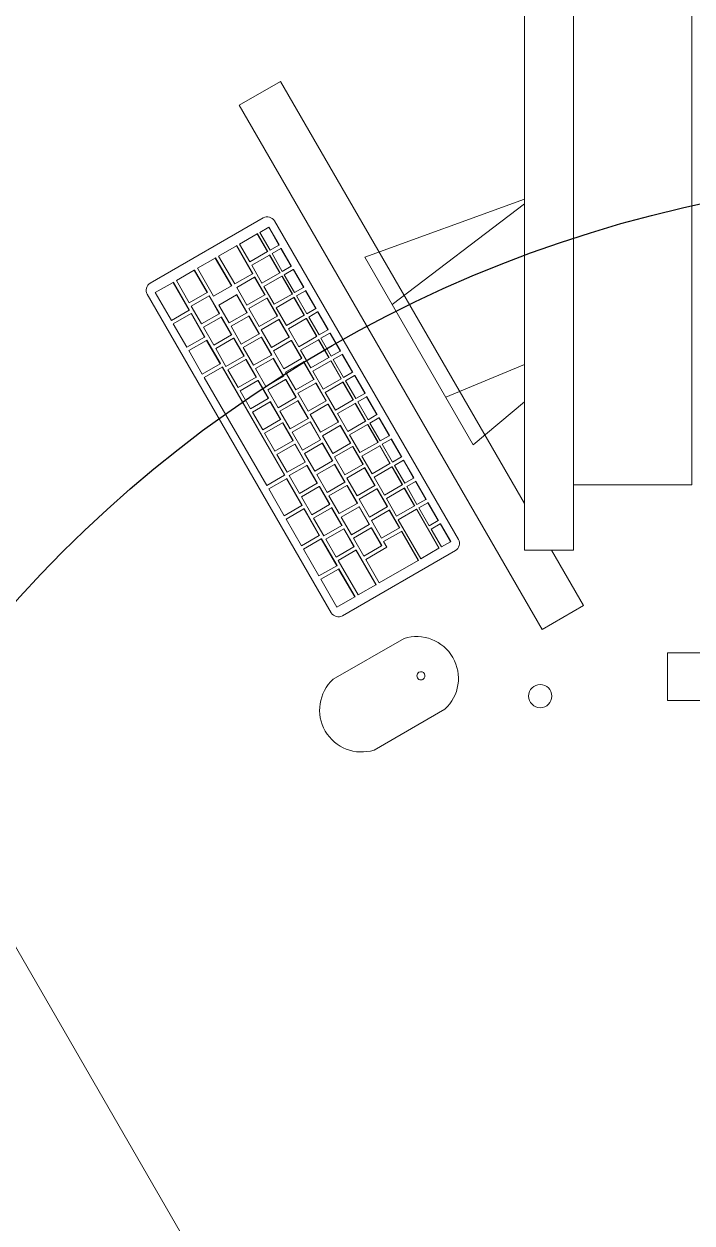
# Model space of a CAD drawing. Header units: millimetres. Extents: x 155920 to 295199, y -4084 to 97293.
# Drawn here: x 176465 to 176983, y 16988 to 17919 of the extents above; entities that cross this region are included whole.
import ezdxf

# ---------------------------------------------------------------- set-up
doc = ezdxf.new("R2010")
doc.units = ezdxf.units.MM
doc.header["$MEASUREMENT"] = 0
for name, color, linetype, lineweight in [('A-GENM', 8, 'CONTINUOUS', 9), ('E-ELEC-EQPM', 8, 'CONTINUOUS', 9), ('I-FURN', 8, 'CONTINUOUS', 9)]:
    doc.layers.add(name, color=color, linetype=linetype, lineweight=lineweight)
doc.layers.add('Social Distancing', color=7, linetype='CONTINUOUS')

msp = doc.modelspace()

# ---------------------------------------------------------------- linework, layer by layer
at = {"layer": 'A-GENM'}
for p, q in [((176650.45, 17768.12), (176562.84, 17717.54)), ((176801.89, 17518.52), (176659.12, 17765.8)), ((176645.83, 17755.82), (176632.01, 17747.84)), ((176646.07, 17755.96), (176645.83, 17755.82)), ((176653.83, 17741.96), (176645.83, 17755.82)), ((176646.07, 17755.96), (176654.07, 17742.1)), ((176654.7, 17760.94), (176647.78, 17756.95)), ((176647.78, 17756.95), (176655.78, 17743.09)), ((176654.94, 17761.07), (176654.7, 17760.94)), ((176662.7, 17747.08), (176654.7, 17760.94)), ((176654.94, 17761.07), (176662.94, 17747.22)), ((176629.68, 17746.49), (176615.87, 17738.52)), ((176629.92, 17746.63), (176629.68, 17746.49)), ((176642.18, 17724.84), (176629.68, 17746.49)), ((176629.92, 17746.63), (176642.42, 17724.98)), ((176632.01, 17747.84), (176640.01, 17733.98)), ((176655.78, 17743.09), (176662.7, 17747.08)), ((176662.94, 17747.22), (176662.7, 17747.08)), ((176613.29, 17737.03), (176599.48, 17729.06)), ((176613.53, 17737.17), (176613.29, 17737.03)), ((176625.79, 17715.38), (176613.29, 17737.03)), ((176613.53, 17737.17), (176626.03, 17715.52)), ((176615.87, 17738.52), (176628.37, 17716.87)), ((176640.01, 17733.98), (176653.83, 17741.96)), ((176655.33, 17739.36), (176641.51, 17731.38)), ((176654.07, 17742.1), (176653.83, 17741.96)), ((176655.57, 17739.5), (176655.33, 17739.36)), ((176663.33, 17725.51), (176655.33, 17739.36)), ((176655.57, 17739.5), (176663.57, 17725.64)), ((176664.2, 17744.48), (176657.28, 17740.49)), ((176657.28, 17740.49), (176665.28, 17726.64)), ((176664.44, 17744.62), (176664.2, 17744.48)), ((176672.2, 17730.63), (176664.2, 17744.48)), ((176664.44, 17744.62), (176672.44, 17730.76)), ((176596.89, 17727.56), (176583.09, 17719.59)), ((176597.13, 17727.7), (176596.89, 17727.56)), ((176606.89, 17710.24), (176596.89, 17727.56)), ((176597.13, 17727.7), (176607.13, 17710.38)), ((176599.48, 17729.06), (176611.98, 17707.41)), ((176641.51, 17731.38), (176649.51, 17717.53)), ((176665.28, 17726.64), (176672.2, 17730.63)), ((176673.7, 17728.03), (176666.78, 17724.04)), ((176672.44, 17730.76), (176672.2, 17730.63)), ((176673.94, 17728.17), (176673.7, 17728.03)), ((176681.7, 17714.17), (176673.7, 17728.03)), ((176673.94, 17728.17), (176681.94, 17714.31)), ((176580.74, 17718.24), (176580.5, 17718.1)), ((176580.74, 17718.24), (176593.24, 17696.59)), ((176583.09, 17719.59), (176593.09, 17702.27)), ((176628.37, 17716.87), (176642.18, 17724.84)), ((176643.68, 17722.24), (176629.86, 17714.26)), ((176642.42, 17724.98), (176642.18, 17724.84)), ((176643.92, 17722.38), (176643.68, 17722.24)), ((176651.68, 17708.39), (176643.68, 17722.24)), ((176643.92, 17722.38), (176651.92, 17708.53)), ((176649.51, 17717.53), (176663.33, 17725.51)), ((176664.83, 17722.91), (176651.01, 17714.93)), ((176663.57, 17725.64), (176663.33, 17725.51)), ((176665.07, 17723.05), (176664.83, 17722.91)), ((176672.83, 17709.05), (176664.83, 17722.91)), ((176665.07, 17723.05), (176673.07, 17709.19)), ((176666.78, 17724.04), (176674.78, 17710.18)), ((176560.51, 17708.87), (176703.28, 17461.59)), ((176580.5, 17718.1), (176566.7, 17710.13)), ((176566.7, 17710.13), (176579.2, 17688.48)), ((176593, 17696.45), (176580.5, 17718.1)), ((176593.09, 17702.27), (176606.89, 17710.24)), ((176607.13, 17710.38), (176606.89, 17710.24)), ((176611.98, 17707.41), (176625.79, 17715.38)), ((176626.03, 17715.52), (176625.79, 17715.38)), ((176629.86, 17714.26), (176637.86, 17700.41)), ((176651.01, 17714.93), (176659.01, 17701.07)), ((176659.01, 17701.07), (176672.83, 17709.05)), ((176673.07, 17709.19), (176672.83, 17709.05)), ((176674.78, 17710.18), (176681.7, 17714.17)), ((176683.2, 17711.57), (176676.28, 17707.58)), ((176681.94, 17714.31), (176681.7, 17714.17)), ((176683.44, 17711.71), (176683.2, 17711.57)), ((176691.2, 17697.72), (176683.2, 17711.57)), ((176683.44, 17711.71), (176691.44, 17697.85)), ((176608.39, 17707.65), (176594.57, 17699.67)), ((176594.57, 17699.67), (176602.57, 17685.81)), ((176608.63, 17707.78), (176608.39, 17707.65)), ((176616.39, 17693.79), (176608.39, 17707.65)), ((176608.63, 17707.78), (176616.63, 17693.93)), ((176629.79, 17708.45), (176615.96, 17700.47)), ((176615.96, 17700.47), (176623.96, 17686.61)), ((176630.03, 17708.59), (176629.79, 17708.45)), ((176637.79, 17694.59), (176629.79, 17708.45)), ((176630.03, 17708.59), (176638.03, 17694.73)), ((176637.86, 17700.41), (176651.68, 17708.39)), ((176653.18, 17705.79), (176639.36, 17697.81)), ((176651.92, 17708.53), (176651.68, 17708.39)), ((176653.42, 17705.93), (176653.18, 17705.79)), ((176661.18, 17691.93), (176653.18, 17705.79)), ((176653.42, 17705.93), (176661.42, 17692.07)), ((176674.33, 17706.45), (176660.51, 17698.47)), ((176674.57, 17706.59), (176674.33, 17706.45)), ((176682.33, 17692.6), (176674.33, 17706.45)), ((176674.57, 17706.59), (176682.57, 17692.74)), ((176676.28, 17707.58), (176684.28, 17693.73)), ((176579.2, 17688.48), (176593, 17696.45)), ((176594.5, 17693.85), (176580.7, 17685.88)), ((176593.24, 17696.59), (176593, 17696.45)), ((176594.74, 17693.99), (176594.5, 17693.85)), ((176605, 17675.66), (176594.5, 17693.85)), ((176594.74, 17693.99), (176605.24, 17675.8)), ((176602.57, 17685.81), (176616.39, 17693.79)), ((176617.89, 17691.19), (176604.07, 17683.21)), ((176616.63, 17693.93), (176616.39, 17693.79)), ((176618.13, 17691.33), (176617.89, 17691.19)), ((176625.89, 17677.33), (176617.89, 17691.19)), ((176618.13, 17691.33), (176626.13, 17677.47)), ((176623.96, 17686.61), (176637.79, 17694.59)), ((176639.29, 17691.99), (176625.46, 17684.01)), ((176638.03, 17694.73), (176637.79, 17694.59)), ((176639.53, 17692.13), (176639.29, 17691.99)), ((176647.29, 17678.14), (176639.29, 17691.99)), ((176639.36, 17697.81), (176647.36, 17683.95)), ((176639.53, 17692.13), (176647.53, 17678.28)), ((176647.36, 17683.95), (176661.18, 17691.93)), ((176660.51, 17698.47), (176668.51, 17684.62)), ((176661.42, 17692.07), (176661.18, 17691.93)), ((176668.51, 17684.62), (176682.33, 17692.6)), ((176682.57, 17692.74), (176682.33, 17692.6)), ((176684.28, 17693.73), (176691.2, 17697.72)), ((176692.7, 17695.12), (176685.78, 17691.13)), ((176685.78, 17691.13), (176693.78, 17677.27)), ((176691.44, 17697.85), (176691.2, 17697.72)), ((176692.94, 17695.26), (176692.7, 17695.12)), ((176700.7, 17681.26), (176692.7, 17695.12)), ((176692.94, 17695.26), (176700.94, 17681.4)), ((176580.7, 17685.88), (176591.2, 17667.7)), ((176604.07, 17683.21), (176612.07, 17669.35)), ((176625.46, 17684.01), (176633.46, 17670.16)), ((176662.68, 17689.33), (176648.86, 17681.35)), ((176648.86, 17681.35), (176656.86, 17667.5)), ((176662.92, 17689.47), (176662.68, 17689.33)), ((176670.68, 17675.48), (176662.68, 17689.33)), ((176662.92, 17689.47), (176670.92, 17675.62)), ((176683.83, 17690), (176670.01, 17682.02)), ((176670.01, 17682.02), (176678.01, 17668.16)), ((176684.07, 17690.14), (176683.83, 17690)), ((176691.83, 17676.14), (176683.83, 17690)), ((176684.07, 17690.14), (176692.07, 17676.28)), ((176693.78, 17677.27), (176700.7, 17681.26)), ((176700.94, 17681.4), (176700.7, 17681.26)), ((176591.2, 17667.7), (176605, 17675.66)), ((176606.5, 17673.07), (176592.7, 17665.1)), ((176605.24, 17675.8), (176605, 17675.66)), ((176606.74, 17673.21), (176606.5, 17673.07)), ((176617, 17654.88), (176606.5, 17673.07)), ((176606.74, 17673.21), (176617.24, 17655.02)), ((176612.07, 17669.35), (176625.89, 17677.33)), ((176627.39, 17674.74), (176613.57, 17666.76)), ((176626.13, 17677.47), (176625.89, 17677.33)), ((176627.63, 17674.87), (176627.39, 17674.74)), ((176635.39, 17660.88), (176627.39, 17674.74)), ((176627.63, 17674.87), (176635.63, 17661.02)), ((176633.46, 17670.16), (176647.29, 17678.14)), ((176648.79, 17675.54), (176634.96, 17667.56)), ((176647.53, 17678.28), (176647.29, 17678.14)), ((176649.03, 17675.68), (176648.79, 17675.54)), ((176656.79, 17661.68), (176648.79, 17675.54)), ((176649.03, 17675.68), (176657.03, 17661.82)), ((176656.86, 17667.5), (176670.68, 17675.48)), ((176672.18, 17672.88), (176658.36, 17664.9)), ((176670.92, 17675.62), (176670.68, 17675.48)), ((176672.42, 17673.02), (176672.18, 17672.88)), ((176680.18, 17659.02), (176672.18, 17672.88)), ((176672.42, 17673.02), (176680.42, 17659.16)), ((176678.01, 17668.16), (176691.83, 17676.14)), ((176693.33, 17673.54), (176679.51, 17665.56)), ((176692.07, 17676.28), (176691.83, 17676.14)), ((176693.57, 17673.68), (176693.33, 17673.54)), ((176701.33, 17659.69), (176693.33, 17673.54)), ((176693.57, 17673.68), (176701.57, 17659.83)), ((176702.2, 17678.66), (176695.28, 17674.67)), ((176695.28, 17674.67), (176703.28, 17660.82)), ((176702.44, 17678.8), (176702.2, 17678.66)), ((176710.2, 17664.81), (176702.2, 17678.66)), ((176702.44, 17678.8), (176710.44, 17664.95)), ((176592.7, 17665.1), (176603.2, 17646.91)), ((176613.57, 17666.76), (176621.57, 17652.9)), ((176634.96, 17667.56), (176642.96, 17653.7)), ((176658.36, 17664.9), (176666.36, 17651.04)), ((176679.51, 17665.56), (176687.51, 17651.71)), ((176703.28, 17660.82), (176710.2, 17664.81)), ((176710.44, 17664.95), (176710.2, 17664.81)), ((176711.94, 17662.35), (176711.7, 17662.21)), ((176711.94, 17662.35), (176719.94, 17648.49)), ((176603.2, 17646.91), (176617, 17654.88)), ((176617.24, 17655.02), (176617, 17654.88)), ((176621.57, 17652.9), (176635.39, 17660.88)), ((176636.89, 17658.28), (176623.07, 17650.3)), ((176635.63, 17661.02), (176635.39, 17660.88)), ((176637.13, 17658.42), (176636.89, 17658.28)), ((176644.89, 17644.43), (176636.89, 17658.28)), ((176637.13, 17658.42), (176645.13, 17644.56)), ((176642.96, 17653.7), (176656.79, 17661.68)), ((176658.29, 17659.09), (176644.46, 17651.11)), ((176657.03, 17661.82), (176656.79, 17661.68)), ((176658.53, 17659.22), (176658.29, 17659.09)), ((176666.29, 17645.23), (176658.29, 17659.09)), ((176658.53, 17659.22), (176666.53, 17645.37)), ((176666.36, 17651.04), (176680.18, 17659.02)), ((176681.68, 17656.43), (176667.86, 17648.44)), ((176680.42, 17659.16), (176680.18, 17659.02)), ((176681.92, 17656.56), (176681.68, 17656.43)), ((176689.68, 17642.57), (176681.68, 17656.43)), ((176681.92, 17656.56), (176689.92, 17642.71)), ((176687.51, 17651.71), (176701.33, 17659.69)), ((176702.83, 17657.09), (176689.01, 17649.11)), ((176701.57, 17659.83), (176701.33, 17659.69)), ((176703.07, 17657.23), (176702.83, 17657.09)), ((176710.83, 17643.23), (176702.83, 17657.09)), ((176703.07, 17657.23), (176711.07, 17643.37)), ((176711.7, 17662.21), (176704.78, 17658.22)), ((176704.78, 17658.22), (176712.78, 17644.36)), ((176719.7, 17648.35), (176711.7, 17662.21)), ((176618.5, 17652.28), (176604.7, 17644.31)), ((176604.7, 17644.31), (176653.2, 17560.31)), ((176618.74, 17652.42), (176618.5, 17652.28)), ((176667, 17568.28), (176618.5, 17652.28)), ((176618.74, 17652.42), (176667.24, 17568.42)), ((176623.07, 17650.3), (176631.07, 17636.45)), ((176631.07, 17636.45), (176644.89, 17644.43)), ((176644.46, 17651.11), (176652.46, 17637.25)), ((176645.13, 17644.56), (176644.89, 17644.43)), ((176652.46, 17637.25), (176666.29, 17645.23)), ((176666.53, 17645.37), (176666.29, 17645.23)), ((176667.86, 17648.44), (176675.86, 17634.59)), ((176689.01, 17649.11), (176697.01, 17635.25)), ((176712.78, 17644.36), (176719.7, 17648.35)), ((176721.2, 17645.75), (176714.28, 17641.76)), ((176719.94, 17648.49), (176719.7, 17648.35)), ((176721.44, 17645.89), (176721.2, 17645.75)), ((176729.2, 17631.9), (176721.2, 17645.75)), ((176721.44, 17645.89), (176729.44, 17632.04)), ((176646.39, 17641.83), (176632.57, 17633.85)), ((176646.63, 17641.97), (176646.39, 17641.83)), ((176654.39, 17627.97), (176646.39, 17641.83)), ((176646.63, 17641.97), (176654.63, 17628.11)), ((176667.79, 17642.63), (176653.96, 17634.65)), ((176653.96, 17634.65), (176661.96, 17620.79)), ((176668.03, 17642.77), (176667.79, 17642.63)), ((176675.79, 17628.77), (176667.79, 17642.63)), ((176668.03, 17642.77), (176676.03, 17628.91)), ((176675.86, 17634.59), (176689.68, 17642.57)), ((176691.18, 17639.97), (176677.36, 17631.99)), ((176689.92, 17642.71), (176689.68, 17642.57)), ((176691.42, 17640.11), (176691.18, 17639.97)), ((176699.18, 17626.11), (176691.18, 17639.97)), ((176691.42, 17640.11), (176699.42, 17626.25)), ((176697.01, 17635.25), (176710.83, 17643.23)), ((176712.33, 17640.64), (176698.51, 17632.66)), ((176711.07, 17643.37), (176710.83, 17643.23)), ((176712.57, 17640.77), (176712.33, 17640.64)), ((176720.33, 17626.78), (176712.33, 17640.64)), ((176712.57, 17640.77), (176720.57, 17626.92)), ((176714.28, 17641.76), (176722.28, 17627.91)), ((176632.57, 17633.85), (176640.57, 17619.99)), ((176640.57, 17619.99), (176654.39, 17627.97)), ((176655.89, 17625.37), (176642.07, 17617.39)), ((176654.63, 17628.11), (176654.39, 17627.97)), ((176656.13, 17625.51), (176655.89, 17625.37)), ((176663.89, 17611.52), (176655.89, 17625.37)), ((176656.13, 17625.51), (176664.13, 17611.66)), ((176661.96, 17620.79), (176675.79, 17628.77)), ((176677.29, 17626.18), (176663.46, 17618.2)), ((176676.03, 17628.91), (176675.79, 17628.77)), ((176677.53, 17626.32), (176677.29, 17626.18)), ((176685.29, 17612.32), (176677.29, 17626.18)), ((176677.36, 17631.99), (176685.36, 17618.13)), ((176677.53, 17626.32), (176685.53, 17612.46)), ((176685.36, 17618.13), (176699.18, 17626.11)), ((176698.51, 17632.66), (176706.51, 17618.8)), ((176699.42, 17626.25), (176699.18, 17626.11)), ((176706.51, 17618.8), (176720.33, 17626.78)), ((176720.57, 17626.92), (176720.33, 17626.78)), ((176722.28, 17627.91), (176729.2, 17631.9)), ((176730.7, 17629.3), (176723.78, 17625.31)), ((176723.78, 17625.31), (176731.78, 17611.45)), ((176729.44, 17632.04), (176729.2, 17631.9)), ((176730.94, 17629.44), (176730.7, 17629.3)), ((176738.7, 17615.44), (176730.7, 17629.3)), ((176730.94, 17629.44), (176738.94, 17615.58)), ((176642.07, 17617.39), (176650.07, 17603.54)), ((176663.46, 17618.2), (176671.46, 17604.34)), ((176700.68, 17623.52), (176686.86, 17615.54)), ((176700.92, 17623.65), (176700.68, 17623.52)), ((176708.68, 17609.66), (176700.68, 17623.52)), ((176700.92, 17623.65), (176708.92, 17609.8)), ((176721.83, 17624.18), (176708.01, 17616.2)), ((176708.01, 17616.2), (176716.01, 17602.34)), ((176722.07, 17624.32), (176721.83, 17624.18)), ((176729.83, 17610.32), (176721.83, 17624.18)), ((176722.07, 17624.32), (176730.07, 17610.46)), ((176650.07, 17603.54), (176663.89, 17611.52)), ((176665.39, 17608.92), (176651.57, 17600.94)), ((176664.13, 17611.66), (176663.89, 17611.52)), ((176665.63, 17609.06), (176665.39, 17608.92)), ((176673.39, 17595.06), (176665.39, 17608.92)), ((176665.63, 17609.06), (176673.63, 17595.2)), ((176671.46, 17604.34), (176685.29, 17612.32)), ((176686.79, 17609.72), (176672.96, 17601.74)), ((176685.53, 17612.46), (176685.29, 17612.32)), ((176687.03, 17609.86), (176686.79, 17609.72)), ((176694.79, 17595.87), (176686.79, 17609.72)), ((176686.86, 17615.54), (176694.86, 17601.68)), ((176687.03, 17609.86), (176695.03, 17596)), ((176694.86, 17601.68), (176708.68, 17609.66)), ((176710.18, 17607.06), (176696.36, 17599.08)), ((176708.92, 17609.8), (176708.68, 17609.66)), ((176710.42, 17607.2), (176710.18, 17607.06)), ((176718.18, 17593.21), (176710.18, 17607.06)), ((176710.42, 17607.2), (176718.42, 17593.34)), ((176716.01, 17602.34), (176729.83, 17610.32)), ((176731.33, 17607.73), (176717.51, 17599.75)), ((176730.07, 17610.46), (176729.83, 17610.32)), ((176731.57, 17607.87), (176731.33, 17607.73)), ((176739.33, 17593.87), (176731.33, 17607.73)), ((176731.57, 17607.87), (176739.57, 17594.01)), ((176731.78, 17611.45), (176738.7, 17615.44)), ((176740.2, 17612.85), (176733.28, 17608.86)), ((176733.28, 17608.86), (176741.28, 17595)), ((176738.94, 17615.58), (176738.7, 17615.44)), ((176740.44, 17612.98), (176740.2, 17612.85)), ((176748.2, 17598.99), (176740.2, 17612.85)), ((176740.44, 17612.98), (176748.44, 17599.13)), ((176651.57, 17600.94), (176659.57, 17587.08)), ((176672.96, 17601.74), (176680.96, 17587.89)), ((176696.36, 17599.08), (176704.36, 17585.22)), ((176717.51, 17599.75), (176725.51, 17585.89)), ((176741.28, 17595), (176748.2, 17598.99)), ((176748.44, 17599.13), (176748.2, 17598.99)), ((176659.57, 17587.08), (176673.39, 17595.06)), ((176674.89, 17592.46), (176661.07, 17584.48)), ((176673.63, 17595.2), (176673.39, 17595.06)), ((176675.13, 17592.6), (176674.89, 17592.46)), ((176682.89, 17578.61), (176674.89, 17592.46)), ((176675.13, 17592.6), (176683.13, 17578.75)), ((176680.96, 17587.89), (176694.79, 17595.87)), ((176696.29, 17593.27), (176682.46, 17585.29)), ((176695.03, 17596), (176694.79, 17595.87)), ((176696.53, 17593.41), (176696.29, 17593.27)), ((176704.29, 17579.41), (176696.29, 17593.27)), ((176696.53, 17593.41), (176704.53, 17579.55)), ((176704.36, 17585.22), (176718.18, 17593.21)), ((176719.68, 17590.61), (176705.86, 17582.63)), ((176718.42, 17593.34), (176718.18, 17593.21)), ((176719.92, 17590.75), (176719.68, 17590.61)), ((176727.68, 17576.75), (176719.68, 17590.61)), ((176719.92, 17590.75), (176727.92, 17576.89)), ((176725.51, 17585.89), (176739.33, 17593.87)), ((176740.83, 17591.27), (176727.01, 17583.29)), ((176739.57, 17594.01), (176739.33, 17593.87)), ((176741.07, 17591.41), (176740.83, 17591.27)), ((176748.83, 17577.42), (176740.83, 17591.27)), ((176741.07, 17591.41), (176749.07, 17577.55)), ((176749.7, 17596.39), (176742.78, 17592.4)), ((176742.78, 17592.4), (176750.78, 17578.54)), ((176749.94, 17596.53), (176749.7, 17596.39)), ((176757.7, 17582.53), (176749.7, 17596.39)), ((176749.94, 17596.53), (176757.94, 17582.67)), ((176661.07, 17584.48), (176669.07, 17570.63)), ((176669.07, 17570.63), (176682.89, 17578.61)), ((176682.46, 17585.29), (176690.46, 17571.43)), ((176683.13, 17578.75), (176682.89, 17578.61)), ((176690.46, 17571.43), (176704.29, 17579.41)), ((176704.53, 17579.55), (176704.29, 17579.41)), ((176705.86, 17582.63), (176713.86, 17568.77)), ((176727.01, 17583.29), (176735.01, 17569.44)), ((176750.78, 17578.54), (176757.7, 17582.53)), ((176759.2, 17579.94), (176752.28, 17575.95)), ((176757.94, 17582.67), (176757.7, 17582.53)), ((176759.44, 17580.08), (176759.2, 17579.94)), ((176767.2, 17566.08), (176759.2, 17579.94)), ((176759.44, 17580.08), (176767.44, 17566.22)), ((176684.39, 17576.01), (176670.57, 17568.03)), ((176684.63, 17576.15), (176684.39, 17576.01)), ((176692.39, 17562.15), (176684.39, 17576.01)), ((176684.63, 17576.15), (176692.63, 17562.29)), ((176705.79, 17576.81), (176691.96, 17568.83)), ((176706.03, 17576.95), (176705.79, 17576.81)), ((176713.79, 17562.96), (176705.79, 17576.81)), ((176706.03, 17576.95), (176714.03, 17563.1)), ((176713.86, 17568.77), (176727.68, 17576.75)), ((176729.18, 17574.15), (176715.36, 17566.17)), ((176727.92, 17576.89), (176727.68, 17576.75)), ((176729.42, 17574.29), (176729.18, 17574.15)), ((176737.18, 17560.3), (176729.18, 17574.15)), ((176729.42, 17574.29), (176737.42, 17560.43)), ((176735.01, 17569.44), (176748.83, 17577.42)), ((176750.33, 17574.82), (176736.51, 17566.84)), ((176749.07, 17577.55), (176748.83, 17577.42)), ((176750.57, 17574.96), (176750.33, 17574.82)), ((176758.33, 17560.96), (176750.33, 17574.82)), ((176750.57, 17574.96), (176758.57, 17561.1)), ((176752.28, 17575.95), (176760.28, 17562.09)), ((176653.2, 17560.31), (176667, 17568.28)), ((176668.5, 17565.68), (176654.7, 17557.71)), ((176667.24, 17568.42), (176667, 17568.28)), ((176668.74, 17565.82), (176668.5, 17565.68)), ((176680.5, 17544.9), (176668.5, 17565.68)), ((176668.74, 17565.82), (176680.74, 17545.03)), ((176670.57, 17568.03), (176678.57, 17554.17)), ((176678.57, 17554.17), (176692.39, 17562.15)), ((176691.96, 17568.83), (176699.96, 17554.98)), ((176692.63, 17562.29), (176692.39, 17562.15)), ((176699.96, 17554.98), (176713.79, 17562.96)), ((176715.29, 17560.36), (176701.46, 17552.38)), ((176714.03, 17563.1), (176713.79, 17562.96)), ((176715.53, 17560.5), (176715.29, 17560.36)), ((176723.29, 17546.5), (176715.29, 17560.36)), ((176715.36, 17566.17), (176723.36, 17552.32)), ((176715.53, 17560.5), (176723.53, 17546.64)), ((176723.36, 17552.32), (176737.18, 17560.3)), ((176736.51, 17566.84), (176744.51, 17552.98)), ((176737.42, 17560.43), (176737.18, 17560.3)), ((176744.51, 17552.98), (176758.33, 17560.96)), ((176758.57, 17561.1), (176758.33, 17560.96)), ((176760.28, 17562.09), (176767.2, 17566.08)), ((176768.7, 17563.48), (176761.78, 17559.49)), ((176767.44, 17566.22), (176767.2, 17566.08)), ((176768.94, 17563.62), (176768.7, 17563.48)), ((176776.7, 17549.63), (176768.7, 17563.48)), ((176768.94, 17563.62), (176776.94, 17549.76)), ((176654.7, 17557.71), (176666.7, 17536.93)), ((176693.89, 17559.56), (176680.07, 17551.57)), ((176680.07, 17551.57), (176688.07, 17537.72)), ((176694.13, 17559.69), (176693.89, 17559.56)), ((176701.89, 17545.7), (176693.89, 17559.56)), ((176694.13, 17559.69), (176702.13, 17545.84)), ((176701.46, 17552.38), (176709.46, 17538.52)), ((176738.68, 17557.7), (176724.86, 17549.72)), ((176738.92, 17557.84), (176738.68, 17557.7)), ((176746.68, 17543.84), (176738.68, 17557.7)), ((176738.92, 17557.84), (176746.92, 17543.98)), ((176759.83, 17558.36), (176746.01, 17550.38)), ((176760.07, 17558.5), (176759.83, 17558.36)), ((176767.83, 17544.51), (176759.83, 17558.36)), ((176760.07, 17558.5), (176768.07, 17544.65)), ((176761.78, 17559.49), (176769.78, 17545.64)), ((176666.7, 17536.93), (176680.5, 17544.9)), ((176682, 17542.3), (176668.2, 17534.33)), ((176680.74, 17545.03), (176680.5, 17544.9)), ((176682.24, 17542.44), (176682, 17542.3)), ((176694, 17521.51), (176682, 17542.3)), ((176682.24, 17542.44), (176694.24, 17521.65)), ((176688.07, 17537.72), (176701.89, 17545.7)), ((176703.39, 17543.1), (176689.57, 17535.12)), ((176702.13, 17545.84), (176701.89, 17545.7)), ((176703.63, 17543.24), (176703.39, 17543.1)), ((176711.39, 17529.24), (176703.39, 17543.1)), ((176703.63, 17543.24), (176711.63, 17529.38)), ((176709.46, 17538.52), (176723.29, 17546.5)), ((176724.79, 17543.9), (176710.96, 17535.92)), ((176723.53, 17546.64), (176723.29, 17546.5)), ((176725.03, 17544.04), (176724.79, 17543.9)), ((176732.79, 17530.05), (176724.79, 17543.9)), ((176724.86, 17549.72), (176732.86, 17535.86)), ((176725.03, 17544.04), (176733.03, 17530.19)), ((176732.86, 17535.86), (176746.68, 17543.84)), ((176746.01, 17550.38), (176754.01, 17536.53)), ((176746.92, 17543.98), (176746.68, 17543.84)), ((176748.42, 17541.38), (176748.18, 17541.24)), ((176748.42, 17541.38), (176756.42, 17527.53)), ((176754.01, 17536.53), (176767.83, 17544.51)), ((176769.33, 17541.91), (176755.27, 17533.79)), ((176768.07, 17544.65), (176767.83, 17544.51)), ((176769.57, 17542.05), (176769.33, 17541.91)), ((176786.83, 17511.6), (176769.33, 17541.91)), ((176769.57, 17542.05), (176787.07, 17511.74)), ((176769.78, 17545.64), (176776.7, 17549.63)), ((176778.2, 17547.03), (176771.28, 17543.04)), ((176771.28, 17543.04), (176779.28, 17529.18)), ((176776.94, 17549.76), (176776.7, 17549.63)), ((176778.44, 17547.17), (176778.2, 17547.03)), ((176786.2, 17533.17), (176778.2, 17547.03)), ((176778.44, 17547.17), (176786.44, 17533.31)), ((176668.2, 17534.33), (176680.2, 17513.54)), ((176689.57, 17535.12), (176697.57, 17521.26)), ((176710.96, 17535.92), (176718.96, 17522.07)), ((176748.18, 17541.24), (176734.36, 17533.26)), ((176734.36, 17533.26), (176742.36, 17519.41)), ((176756.18, 17527.39), (176748.18, 17541.24)), ((176755.27, 17533.79), (176772.77, 17503.48)), ((176779.28, 17529.18), (176786.2, 17533.17)), ((176786.44, 17533.31), (176786.2, 17533.17)), ((176697.57, 17521.26), (176711.39, 17529.24)), ((176712.89, 17526.65), (176699.07, 17518.67)), ((176711.63, 17529.38), (176711.39, 17529.24)), ((176713.13, 17526.78), (176712.89, 17526.65)), ((176720.89, 17512.79), (176712.89, 17526.65)), ((176713.13, 17526.78), (176721.13, 17512.93)), ((176718.96, 17522.07), (176732.79, 17530.05)), ((176734.29, 17527.45), (176720.46, 17519.47)), ((176733.03, 17530.19), (176732.79, 17530.05)), ((176734.53, 17527.59), (176734.29, 17527.45)), ((176742.29, 17513.59), (176734.29, 17527.45)), ((176734.53, 17527.59), (176742.53, 17513.73)), ((176742.36, 17519.41), (176756.18, 17527.39)), ((176757.68, 17524.79), (176743.86, 17516.81)), ((176756.42, 17527.53), (176756.18, 17527.39)), ((176757.92, 17524.93), (176757.68, 17524.79)), ((176770.68, 17502.27), (176757.68, 17524.79)), ((176757.92, 17524.93), (176770.92, 17502.41)), ((176787.7, 17530.57), (176780.78, 17526.58)), ((176780.78, 17526.58), (176788.78, 17512.73)), ((176787.94, 17530.71), (176787.7, 17530.57)), ((176795.7, 17516.72), (176787.7, 17530.57)), ((176787.94, 17530.71), (176795.94, 17516.86)), ((176680.2, 17513.54), (176694, 17521.51)), ((176695.5, 17518.91), (176681.7, 17510.94)), ((176694.24, 17521.65), (176694, 17521.51)), ((176695.74, 17519.05), (176695.5, 17518.91)), ((176707.5, 17498.13), (176695.5, 17518.91)), ((176695.74, 17519.05), (176707.74, 17498.27)), ((176699.07, 17518.67), (176707.07, 17504.81)), ((176720.46, 17519.47), (176728.46, 17505.61)), ((176728.46, 17505.61), (176742.29, 17513.59)), ((176742.53, 17513.73), (176742.29, 17513.59)), ((176743.86, 17516.81), (176746.36, 17512.48)), ((176788.78, 17512.73), (176795.7, 17516.72)), ((176795.94, 17516.86), (176795.7, 17516.72)), ((176681.7, 17510.94), (176693.7, 17490.16)), ((176707.07, 17504.81), (176720.89, 17512.79)), ((176722.39, 17510.19), (176708.57, 17502.21)), ((176711.95, 17459.26), (176799.56, 17509.85)), ((176721.13, 17512.93), (176720.89, 17512.79)), ((176722.63, 17510.33), (176722.39, 17510.19)), ((176737.89, 17483.34), (176722.39, 17510.19)), ((176722.63, 17510.33), (176738.13, 17483.48)), ((176746.36, 17512.48), (176729.96, 17503.01)), ((176772.77, 17503.48), (176786.83, 17511.6)), ((176787.07, 17511.74), (176786.83, 17511.6)), ((176693.7, 17490.16), (176707.5, 17498.13)), ((176709, 17495.53), (176695.2, 17487.56)), ((176707.74, 17498.27), (176707.5, 17498.13)), ((176708.57, 17502.21), (176724.07, 17475.36)), ((176709.24, 17495.67), (176709, 17495.53)), ((176721.5, 17473.88), (176709, 17495.53)), ((176709.24, 17495.67), (176721.74, 17474.02)), ((176729.96, 17503.01), (176740.46, 17484.83)), ((176740.46, 17484.83), (176770.68, 17502.27)), ((176770.92, 17502.41), (176770.68, 17502.27)), ((176695.2, 17487.56), (176707.7, 17465.91)), ((176724.07, 17475.36), (176737.89, 17483.34)), ((176738.13, 17483.48), (176737.89, 17483.34)), ((176707.7, 17465.91), (176721.5, 17473.88)), ((176721.74, 17474.02), (176721.5, 17473.88)), ((176759.72, 17441.65), (176704.72, 17409.9)), ((176736.47, 17354.91), (176791.47, 17386.66))]:
    msp.add_line(p, q, dxfattribs=at)
for centre, radius, start, end in [((176653.62, 17762.63), 6.35, 30, 120), ((176566.01, 17712.04), 6.35, 120, 210), ((176796.39, 17515.34), 6.35, 300, 30), ((176708.78, 17464.76), 6.35, 210, 300), ((176769.4, 17410.58), 32.54, 312.68038, 107.31962), ((176772.86, 17412.58), 3.16, 120, 300), ((176772.86, 17412.58), 3.16, 300, 120), ((176726.78, 17385.98), 32.54, 132.68038, 287.31962)]:
    msp.add_arc(centre, radius, start, end, dxfattribs=at)
at = {"layer": 'E-ELEC-EQPM'}
for p, q in [((176853.14, 17510.05), (176853.14, 18310.05)), ((176853.14, 17510.05), (176853.14, 18310.05)), ((176891.24, 18310.05), (176891.24, 17510.05)), ((176983.14, 18259.25), (176983.14, 17560.85)), ((176983.14, 18259.25), (176983.14, 17560.85)), ((176891.24, 17560.85), (176891.24, 17510.05)), ((176983.14, 17560.85), (176891.24, 17560.85)), ((176983.14, 17560.85), (176891.24, 17560.85)), ((176891.24, 17510.05), (176853.14, 17510.05)), ((176891.24, 17510.05), (176853.14, 17510.05))]:
    msp.add_line(p, q, dxfattribs=at)
at = {"layer": 'I-FURN'}
for p, q in [((176048.21, 17912.28), (176623.22, 16916.35)), ((176663.95, 17874.17), (176631.84, 17855.63)), ((176663.95, 17874.17), (176853.14, 17546.49)), ((176866.79, 17448.69), (176631.84, 17855.63)), ((176853.14, 17782.8), (176729.23, 17737.74)), ((176750.53, 17700.86), (176853.14, 17779)), ((176729.23, 17737.74), (176813.39, 17591.98)), ((176792.09, 17628.86), (176853.14, 17654.41)), ((176813.39, 17591.98), (176853.14, 17625.34)), ((176874.18, 17510.05), (176898.9, 17467.23)), ((176898.9, 17467.23), (176866.79, 17448.69)), ((176964.16, 17430.41), (176964.16, 17393.33)), ((176964.16, 17430.41), (177012.12, 17430.41)), ((177434.06, 17393.33), (176964.16, 17393.33))]:
    msp.add_line(p, q, dxfattribs=at)
for start, end in [(0, 180), (180, 0)]:
    msp.add_arc((176865.42, 17396.83), 9, start, end, dxfattribs=at)
at = {"layer": 'Social Distancing'}
msp.add_circle((177201.76, 16801.65), 1000, dxfattribs=at)

doc.saveas('drawing.dxf')
